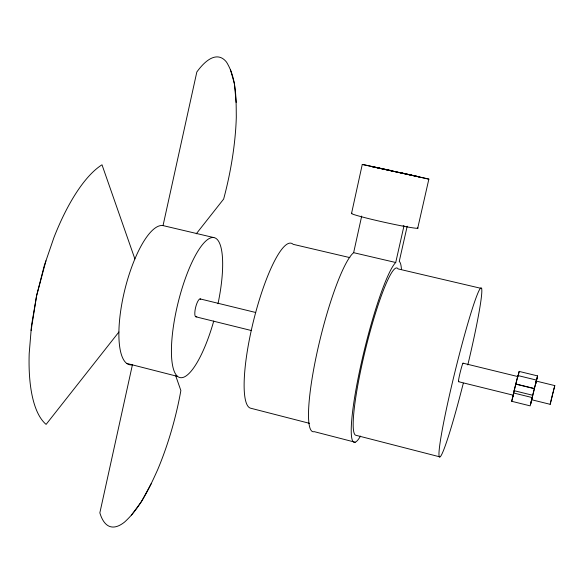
<?xml version="1.0" encoding="UTF-8"?>
<svg xmlns="http://www.w3.org/2000/svg" width="584" height="584" viewBox="0 0 584 584"><rect width="100%" height="100%" fill="white"/><g stroke="black" fill="none" stroke-linecap="round" stroke-linejoin="round"><path stroke-width="0.88" d="M31.098 330.5L36.595 295.738L44.209 265.888L53.925 237.549A138.014 48.998 -76 0 1 102.003 164.797L134.882 258.916M532.725 395.273L531.681 399.755L550.179 404.325L554.8 385.608L536.273 381.082L532.725 395.273L514.088 390.681L517.884 375.549L536.477 380.089L536.149 381.564M536.273 381.082L535.747 383.352L535.864 382.849M550.179 404.325L550.916 401.026M513.46 395.113L513.219 396.259L513.365 395.631M517.884 375.549L517.57 377.279L517.723 376.884M514.088 390.681L513.278 395.207L458.571 381.702M351.517 213.561L362.277 164.418L391.937 170.718M175.755 375.913L180.865 390.543A114.398 33.23 -74.5 0 1 157.651 469.733C149.183 488.501 140.153 507.905 124.662 521.986A114.398 33.23 -74.5 0 1 99.849 512.854L132.422 364.788A71.555 22.323 -76.2 0 1 123.545 295.227A71.555 22.323 -76.2 0 1 163.038 225.599L196.823 72.007A116.362 34.222 -78.1 0 1 226.592 62.225C236.615 78.563 236.097 98.623 236.301 117.128A116.362 34.222 -78.1 0 1 223.643 199.064L196.268 233.812M355.211 442.227L314.236 431.649A92.79 15.023 -76.2 0 1 317.302 351.371A92.79 15.023 -76.2 0 1 353.641 252.682L361.7 216.058M360.511 436.102A93.287 12.038 -76.2 0 1 358.481 376.388A93.287 12.038 -76.2 0 1 395.718 262.508L404.011 225.723L403.135 225.826M407.194 226.212L399.237 261.442A93.287 12.038 -76.2 0 1 401.42 269.392M417.699 228.264L428.86 179.127L400.449 172.594M531.747 399.631L531.404 401.062M551.077 400.339L552.566 394.229M518.139 375.738L519.191 371.424L537.565 375.906L534.769 387.068M531.922 398.689L534.367 388.681L515.811 384.126L511.701 401.288L530.163 405.865L531.652 399.909M531.44 400.916L531.63 400.142M530.754 403.486L531.958 398.544M530.535 404.347L531.272 401.361M535.645 383.615L536.981 378.264M536.784 379.067L537.565 375.906M552.763 393.434L553.158 391.849M511.701 401.288L513.256 395.361M536.718 379.301L536.185 381.403M553.34 391.127L554.165 387.864M519.22 371.314L517.877 376.381M45.946 260.807L36.595 295.738L31.514 325.463L29.2 353.481A138.014 48.998 -76 0 0 46.107 424.393L118.902 331.997M554.523 386.52L554.8 385.608M517.672 377.052L515.847 383.98L534.404 388.535M151.154 483.778L141.408 501.671L131.495 515.051M428.86 179.127L362.277 164.418M353.641 252.682L395.718 262.508M349.845 257.61L293.146 244.324A84.95 18.082 -76.2 0 0 254.493 316.981A84.95 18.082 -76.2 0 0 250.894 408.267L309.513 423.342M481.72 288.511L398.084 268.917A86.125 11.118 -76.2 0 0 366.708 344.487A86.125 11.118 -76.2 0 0 355.963 435.292L439.716 456.834M163.038 225.599L213.802 237.571M200.108 298.899L255.697 312.491M463.032 363.175L517.833 376.57M513.686 393.003L532.192 397.565M196.093 316.871L251.587 330.581M126.75 363.416L177.558 376.395M230.403 69.54L234.403 83.643L236.133 102.434M213.751 321.017A72.044 19.579 -76.2 0 1 172.346 364.139A72.044 19.579 -76.2 0 1 201.414 245.966A72.044 19.579 -76.2 0 1 218 303.738M196.83 316.528A9.235 2.504 -76.2 0 1 195.487 307.98A9.235 2.504 -76.2 0 1 200.706 299.198M458.849 381.221A9.556 0.591 -76.2 0 1 460.046 373.015A9.556 0.591 -76.2 0 1 463.149 363.358M463.309 383.199A87.067 5.424 -76.2 0 1 440.059 442.971A87.067 5.424 -76.2 0 1 475.354 299.702A87.067 5.424 -76.2 0 1 467.813 364.912M417.706 227.855A34.091 1.548 12.5 0 1 383.827 222.161A34.091 1.548 12.5 0 1 351.977 213.248M419.151 176.85L371.541 166.535L419.151 176.85"/></g></svg>
